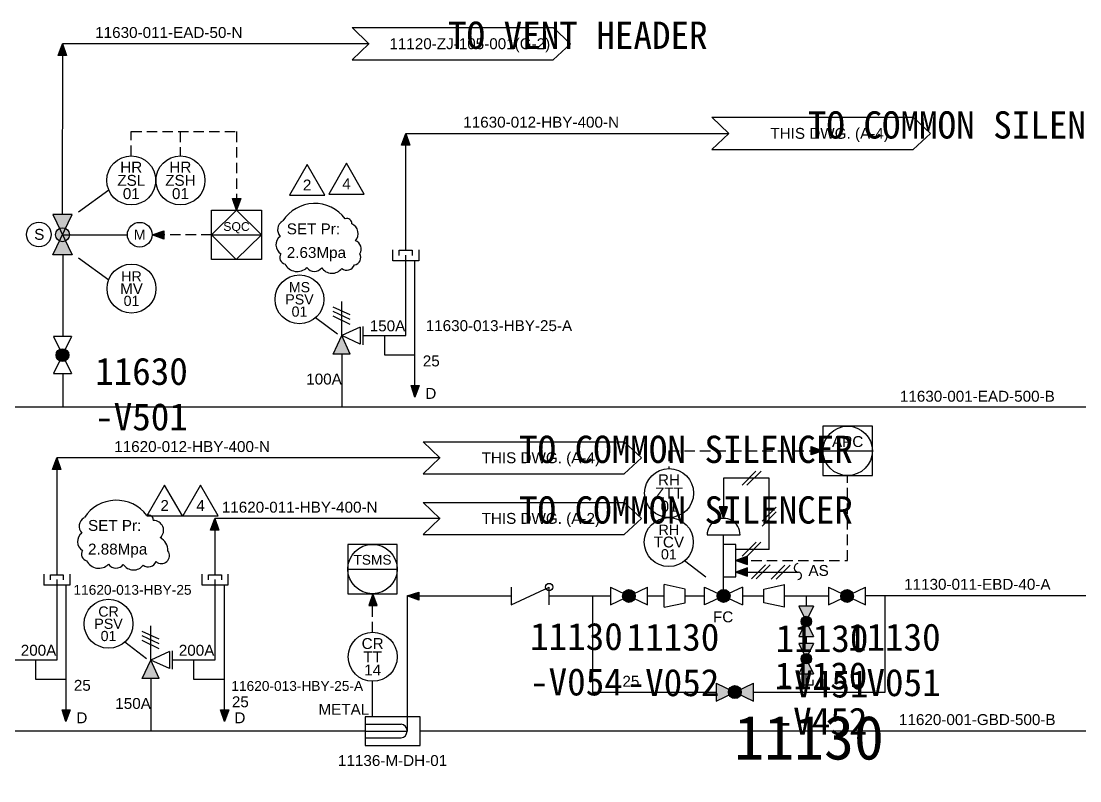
# Model space of a CAD drawing. Header units: millimetres. Extents: x 0 to 643, y 0 to 297.
# Drawn here: x 247.1 to 344.3, y 95.3 to 164.9 of the extents above; entities that cross this region are included whole.
import ezdxf
from ezdxf.enums import TextEntityAlignment as Align

# ---------------------------------------------------------------- set-up
doc = ezdxf.new("R2018")
doc.units = ezdxf.units.MM
doc.linetypes.add('HIDDEN2', pattern=[4.7625, 3.175, -1.5875])
for name, color, linetype in [('1_Valve', 7, 'Continuous'), ('2_Opc', 7, 'Continuous'), ('3_I&C', 7, 'Continuous'), ('4_Equipment', 7, 'Continuous'), ('5_Etc', 7, 'Continuous'), ('6_PIPE(기타)', 7, 'Continuous'), ('6_PIPE(물)', 5, 'Continuous'), ('6_PIPE(증기)', 1, 'Continuous'), ('7_REVISION', 7, 'Continuous')]:
    doc.layers.add(name, color=color, linetype=linetype)
doc.styles.get("Standard").update_dxf_attribs({"font": 'arial.ttf'})

# ---------------------------------------------------------------- blocks, each defined once
blk = doc.blocks.new('LOCAL INSTRUMENT_')
at = {"color": 0, "linetype": 'ByBlock', "ltscale": 0.1}
blk.add_circle((0, 0), 2.41, dxfattribs=at)
at = {"color": 0}
for tag, p in [('TAG01', (-0.01, 1.3)), ('TAG02', (0, 0)), ('TAG03', (0, -1.3))]:
    blk.add_attdef(tag, text='', height=1, dxfattribs=at).set_placement(p, align=Align.MIDDLE_CENTER)
blk = doc.blocks.new('INDICATE DISPLAY_')
at = {"color": 0}
blk.add_line((-2.43, 0), (2.43, 0), dxfattribs=at)
blk.add_lwpolyline([(2.43, 2.43), (-2.43, 2.43), (-2.43, -2.43), (2.43, -2.43)], close=True, dxfattribs=at)
blk.add_circle((0, 0), 2.43, dxfattribs=at)
for tag, p in [('TAG01', (0, 0.91)), ('TAG02', (0, -0.91))]:
    blk.add_attdef(tag, text='', height=1, dxfattribs=at).set_placement(p, align=Align.MIDDLE_CENTER)
blk = doc.blocks.new('*U30')
h = blk.add_hatch(color=0)
h.dxf.hatch_style = 1
h.paths.add_polyline_path([(0.776, -1.708), (0, 0), (-0.776, -1.708)])
at = {"color": 0}
for p, q in [((0, 0), (0, 3.143)), ((0.776, 1.902), (-0.776, 2.621)), ((0.776, 1.486), (-0.776, 2.205)), ((0.776, 1.031), (-0.776, 1.788)), ((-0.776, -1.708), (0, 0)), ((1.708, 0.776), (0, 0)), ((1.708, -0.776), (0, 0)), ((0.776, -1.708), (0, 0)), ((1.708, 0.776), (1.708, -0.776)), ((0.776, -1.708), (-0.776, -1.708))]:
    blk.add_line(p, q, dxfattribs=at)
blk.add_circle((-3.872, 3.323), 2.241, dxfattribs=at)
for tag, p in [('TAG01', (-3.872, 4.443)), ('TAG02', (-3.872, 3.323)), ('TAG03', (-3.872, 2.202))]:
    blk.add_attdef(tag, text='', height=0.932, dxfattribs=at).set_placement(p, align=Align.MIDDLE_CENTER)
blk = doc.blocks.new('REVISION')
at = {"color": 0, "lineweight": 25}
blk.add_lwpolyline([(1.8, 0), (0, 3.13), (-1.8, 0)], close=True, dxfattribs=at)
at = {"color": 0, "lineweight": -2}
blk.add_attdef('DESCRIPTION01', text='', height=1.04, dxfattribs=at).set_placement((0, 1.04), align=Align.MIDDLE_CENTER)
blk = doc.blocks.new('DIGITAL LOGIC CONTROLS_')
at = {"color": 0}
for p, q in [((-2.43, 0), (-4.85, -2.41)), ((0, -2.41), (-2.43, 0)), ((-4.85, -2.41), (-2.47, -4.81)), ((-4.85, -2.41), (0, -2.41)), ((-2.47, -4.81), (0, -2.41))]:
    blk.add_line(p, q, dxfattribs=at)
blk.add_lwpolyline([(-4.85, 0), (0, 0), (0, -4.81), (-4.85, -4.81)], close=True, dxfattribs=at)
blk.add_attdef('TAG01', text='', height=0.8, dxfattribs=at).set_placement((-2.43, -1.61), align=Align.MIDDLE_CENTER)
blk = doc.blocks.new('PROCESS LINE BREAK_')
at = {"color": 0, "linetype": 'ByBlock', "ltscale": 0.1}
for p, q in [((-9.9, 1.58), (9.9, 1.58)), ((-8.24, 0), (-9.9, 1.58)), ((11.6, 0), (9.9, 1.58)), ((-8.24, 0), (-9.9, -1.58)), ((11.6, 0), (9.9, -1.58)), ((-9.9, -1.58), (9.9, -1.58))]:
    blk.add_line(p, q, dxfattribs=at)
at = {"color": 0, "lineweight": 30, "flags": 104}
blk.add_attdef('DESCRIPTION02_', text='', height=1.2, dxfattribs=at).set_placement((0.83, 2.58), align=Align.BOTTOM_CENTER)
at = {"color": 0}
blk.add_attdef('DESCRIPTION01_', text='', height=1.2, dxfattribs=at).set_placement((1.68, 0), align=Align.MIDDLE_CENTER)
blk = doc.blocks.new('*U11')
at = {"color": 0}
for tag, p in [('TAG01', (5, 1.5)), ('DESCRIPTION01', (5, -2.068))]:
    blk.add_attdef(tag, text='', height=1, dxfattribs=at).set_placement(p, align=Align.MIDDLE_CENTER)
blk = doc.blocks.new('*U31')
h = blk.add_hatch(color=0)
h.dxf.hatch_style = 1
edge = h.paths.add_edge_path()
edge.add_arc((0, 0), 0.586, 0, 360)
at = {"color": 0, "linetype": 'ByBlock', "ltscale": 0.1}
for p, q in [((0.82, 1.699), (-0.82, 1.699)), ((0.82, 1.699), (-0.82, -1.699)), ((-0.82, 1.699), (0.82, -1.699)), ((-0.82, -1.699), (0.82, -1.699))]:
    blk.add_line(p, q, dxfattribs=at)
at = {"color": 0}
blk.add_circle((0, 0), 0.586, dxfattribs=at)
at = {"color": 0, "lineweight": 30, "flags": 106}
blk.add_attdef('TAG01', text='', height=1, dxfattribs=at).set_placement((0, -2), align=Align.MIDDLE_CENTER)
at = {"color": 0}
blk.add_attdef('DESCRIPTION01', text='', height=1, dxfattribs=at).set_placement((0, -3.5), align=Align.MIDDLE_CENTER)
blk = doc.blocks.new('*U8')
h = blk.add_hatch(color=0)
h.dxf.hatch_style = 1
edge = h.paths.add_edge_path()
edge.add_arc((0, 0), 0.586, 0, 360)
at = {"color": 0, "linetype": 'ByBlock', "ltscale": 0.1}
for p, q in [((0.82, 1.699), (-0.82, 1.699)), ((0.82, 1.699), (-0.82, -1.699)), ((-0.82, 1.699), (0.82, -1.699)), ((-0.82, -1.699), (0.82, -1.699))]:
    blk.add_line(p, q, dxfattribs=at)
at = {"color": 0}
blk.add_circle((0, 0), 0.586, dxfattribs=at)
at = {"color": 0, "lineweight": 30, "flags": 106}
blk.add_attdef('TAG01', text='', height=1, dxfattribs=at).set_placement((0, -2), align=Align.MIDDLE_CENTER)
at = {"color": 0}
blk.add_attdef('DESCRIPTION01', text='', height=1, dxfattribs=at).set_placement((0, -3.5), align=Align.MIDDLE_CENTER)
blk = doc.blocks.new('*U20')
at = {"color": 0, "linetype": 'ByBlock'}
for p, q in [((-2.5, -2.88), (-3.13, 0)), ((0, 0), (-3.13, 0)), ((0, 0), (-0.62, -2.88)), ((-0.62, -2.88), (-2.5, -2.88))]:
    blk.add_line(p, q, dxfattribs=at)
at = {"color": 0}
blk.add_attdef('DESCRIPTION01', text='', height=1, dxfattribs=at).set_placement((1.08, 1.74), align=Align.TOP_LEFT)
blk = doc.blocks.new('*U27')
h = blk.add_hatch(color=0)
h.dxf.hatch_style = 1
h.paths.add_polyline_path([(0, 0), (0.58, 0.27, 0.6373), (-0.58, 0.27)])
h.paths.add_polyline_path([(-0.58, 0.27, 0.109435), (-0.64, 0, 0.109435), (-0.58, -0.27), (0, 0)])
h.paths.add_polyline_path([(0, 0), (-0.58, -0.27, 0.6373), (0.58, -0.27)])
h.paths.add_polyline_path([(0.58, -0.27, 0.109435), (0.64, 0, 0.109435), (0.58, 0.27), (0, 0)])
at = {"color": 0}
for p, q in [((0, 0), (0, 6)), ((-1.87, -0.87), (-1.87, 0.87)), ((-1.87, 0.87), (1.87, -0.87)), ((1.87, 0.87), (-1.87, -0.87)), ((1.87, 0.87), (1.87, -0.87))]:
    blk.add_line(p, q, dxfattribs=at)
at = {"color": 0, "linetype": 'ByBlock'}
blk.add_lwpolyline([(-1.62, 6), (1.62, 6, 1.000163)], format="xyb", close=True, dxfattribs=at)
at = {"color": 0}
for centre, radius in [((-5.39, 5.3), 2.41), ((0, 0), 0.639)]:
    blk.add_circle(centre, radius, dxfattribs=at)
for tag, p in [('TAG01', (-5.39, 6.5)), ('TAG02', (-5.39, 5.3)), ('TAG03', (-5.39, 4.1)), ('DESCRIPTION01', (-0.05, -2.06))]:
    blk.add_attdef(tag, text='', height=1, dxfattribs=at).set_placement(p, align=Align.MIDDLE_CENTER)
blk = doc.blocks.new('*U9')
h = blk.add_hatch(color=0)
h.dxf.hatch_style = 1
h.paths.add_polyline_path([(-0.208, 0.432, -0.228749), (0.208, 0.432), (0.671, 1.39), (-0.671, 1.39)])
h = blk.add_hatch(color=0)
h.dxf.hatch_style = 1
edge = h.paths.add_edge_path()
edge.add_arc((0, 0), 0.479, 0, 360)
h = blk.add_hatch(color=0)
h.dxf.hatch_style = 1
h.paths.add_polyline_path([(0.671, -1.39), (0.208, -0.432, -0.228749), (-0.208, -0.432), (-0.671, -1.39)])
at = {"color": 0, "linetype": 'ByBlock', "ltscale": 0.1}
for p, q in [((0.671, 1.39), (-0.671, 1.39)), ((0.671, 1.39), (-0.671, -1.39)), ((-0.671, 1.39), (0.671, -1.39)), ((-0.671, -1.39), (0.671, -1.39))]:
    blk.add_line(p, q, dxfattribs=at)
at = {"color": 0}
blk.add_circle((0, 0), 0.479, dxfattribs=at)
at = {"color": 0, "lineweight": 30, "flags": 106}
blk.add_attdef('TAG01', text='', height=1, dxfattribs=at).set_placement((0, -2), align=Align.MIDDLE_CENTER)
at = {"color": 0}
blk.add_attdef('DESCRIPTION01', text='', height=1, dxfattribs=at).set_placement((0, -3.5), align=Align.MIDDLE_CENTER)
blk = doc.blocks.new('*U14')
h = blk.add_hatch(color=0)
h.dxf.hatch_style = 1
h.paths.add_polyline_path([(-0.256, 0.53, -0.228749), (0.256, 0.53), (0.824, 1.708), (-0.824, 1.708)])
h = blk.add_hatch(color=0)
h.dxf.hatch_style = 1
edge = h.paths.add_edge_path()
edge.add_arc((0, 0), 0.589, 0, 360)
h = blk.add_hatch(color=0)
h.dxf.hatch_style = 1
h.paths.add_polyline_path([(0.824, -1.708), (0.256, -0.53, -0.228749), (-0.256, -0.53), (-0.824, -1.708)])
at = {"color": 0, "linetype": 'ByBlock', "ltscale": 0.1}
for p, q in [((0.824, 1.708), (-0.824, 1.708)), ((0.824, 1.708), (-0.824, -1.708)), ((-0.824, 1.708), (0.824, -1.708)), ((-0.824, -1.708), (0.824, -1.708))]:
    blk.add_line(p, q, dxfattribs=at)
at = {"color": 0}
blk.add_circle((0, 0), 0.589, dxfattribs=at)
at = {"color": 0, "lineweight": 30, "flags": 106}
blk.add_attdef('TAG01', text='', height=1, dxfattribs=at).set_placement((0, -2), align=Align.MIDDLE_CENTER)
at = {"color": 0}
blk.add_attdef('DESCRIPTION01', text='', height=1, dxfattribs=at).set_placement((0, -3.5), align=Align.MIDDLE_CENTER)
blk = doc.blocks.new('DESUPERHEATER')
at = {"color": 0}
for p, q in [((5.044, 2.621), (0, 2.621)), ((0, 2.621), (0, 0)), ((0, 1.946), (3.296, 1.946)), ((5.044, 0), (5.044, 2.621)), ((0, 1.311), (3.852, 1.311)), ((3.852, 1.39), (3.847, 1.39)), ((0, 0.675), (3.296, 0.675)), ((0, 0), (5.044, 0))]:
    blk.add_line(p, q, dxfattribs=at)
blk.add_arc((3.212, 1.309), 0.64, 277.55145, 81.30181, dxfattribs=at)
blk.add_attdef('TAG01', text='', height=1, dxfattribs=at).set_placement((2.519, -1.394), align=Align.MIDDLE_CENTER)
blk = doc.blocks.new('*U46')
at = {"color": 0}
for p, q in [((-2.735, -2.13), (-2.735, -3.641)), ((-2.735, -3.641), (0.508, -2.13)), ((0.508, -3.641), (0.508, -2.13))]:
    blk.add_line(p, q, dxfattribs=at)
blk.add_circle((0.508, -2.13), 0.313, dxfattribs=at)
at = {"color": 0, "lineweight": 30, "flags": 104}
blk.add_attdef('TAG01', text='', height=1, dxfattribs=at).set_placement((-1.114, -4.885), align=Align.MIDDLE_CENTER)
at = {"color": 0}
blk.add_attdef('DESCRIPTION01', text='', height=1, dxfattribs=at).set_placement((-1.114, -6.885), align=Align.MIDDLE_CENTER)
blk = doc.blocks.new('*U48')
h = blk.add_hatch(color=0)
h.dxf.hatch_style = 1
h.paths.add_polyline_path([(-11.664, 6.962, -0.112916), (-11.387, 7.025, -0.112916), (-11.109, 6.962), (-10.492, 8.239), (-12.281, 8.239)])
h = blk.add_hatch(color=0)
h.dxf.hatch_style = 1
h.paths.add_polyline_path([(-11.109, 6.962), (-11.387, 6.387), (-11.109, 5.811, 0.627672)])
h.paths.add_polyline_path([(-11.109, 6.962, 0.112916), (-11.387, 7.025, 0.112916), (-11.664, 6.962), (-11.387, 6.387)])
h.paths.add_polyline_path([(-11.664, 5.811), (-11.387, 6.387), (-11.664, 6.962, 0.627672)])
h.paths.add_polyline_path([(-11.109, 5.811), (-11.387, 6.387), (-11.664, 5.811, 0.112916), (-11.387, 5.748, 0.112916)])
h = blk.add_hatch(color=0)
h.dxf.hatch_style = 1
h.paths.add_polyline_path([(-12.281, 4.534), (-10.492, 4.534), (-11.109, 5.811, -0.228749), (-11.664, 5.811)])
at = {"color": 0}
for p, q in [((-10.492, 8.239), (-12.281, 8.239)), ((-12.281, 4.534), (-10.492, 8.239)), ((-12.281, 8.239), (-10.492, 4.534)), ((-11.387, 6.387), (-5.429, 6.387)), ((-10.492, 4.534), (-12.281, 4.534))]:
    blk.add_line(p, q, dxfattribs=at)
for centre, radius in [((-11.387, 6.387), 0.639), ((-4.298, 6.387), 1.132), ((-5.052, 1.442), 2.244)]:
    blk.add_circle(centre, radius, dxfattribs=at)
at = {"color": 0, "insert": (-4.298, 6.387), "char_height": 0.933, "attachment_point": 5}
blk.add_mtext_dynamic_manual_height_columns('M', width=4.29954, gutter_width=4.663, heights=[0], dxfattribs=at)
at = {"color": 0}
for tag, height, p in [('TAG01', 0.933, (-5.052, 2.564)), ('TAG02', 0.933, (-5.052, 1.442)), ('TAG03', 0.933, (-5.052, 0.32)), ('DESCRIPTION01', 1, (-5.021, -2.022))]:
    blk.add_attdef(tag, text='', height=height, dxfattribs=at).set_placement(p, align=Align.MIDDLE_CENTER)

msp = doc.modelspace()

# ---------------------------------------------------------------- hatches: boundary and pattern name
at = {"layer": '1_Valve'}
h = msp.add_hatch(color=256, dxfattribs=at)
h.dxf.hatch_style = 1
h.paths.add_polyline_path([(311.182, 120.422), (311.579, 119.35), (311.937, 120.422)])
h = msp.add_hatch(color=256, dxfattribs=at)
h.dxf.hatch_style = 1
h.paths.add_polyline_path([(313.758, 115.875), (312.686, 115.478), (313.758, 115.12)])
h = msp.add_hatch(color=256, dxfattribs=at)
h.dxf.hatch_style = 1
h.paths.add_polyline_path([(313.758, 114.822), (312.686, 114.425), (313.758, 114.068)])
at = {"layer": '3_I&C'}
h = msp.add_hatch(color=256, dxfattribs=at)
h.dxf.hatch_style = 1
h.paths.add_polyline_path([(266.54, 148.701), (266.897, 147.629), (267.294, 148.701)])
h = msp.add_hatch(color=256, dxfattribs=at)
h.dxf.hatch_style = 1
h.paths.add_polyline_path([(260.225, 145.722), (259.153, 145.365), (260.225, 144.968)])
h = msp.add_hatch(color=256, dxfattribs=at)
h.dxf.hatch_style = 1
h.paths.add_polyline_path([(319.619, 125.189), (320.691, 125.546), (319.619, 125.944)])
h = msp.add_hatch(color=256, dxfattribs=at)
h.dxf.hatch_style = 1
h.paths.add_polyline_path([(279.787, 111.376), (279.39, 112.449), (279.032, 111.376)])
at = {"layer": '6_PIPE(기타)'}
h = msp.add_hatch(color=256, dxfattribs=at)
h.dxf.hatch_style = 1
h.paths.add_polyline_path([(282.783, 153.586), (282.426, 154.658), (282.029, 153.586)])
h = msp.add_hatch(color=256, dxfattribs=at)
h.dxf.hatch_style = 1
h.paths.add_polyline_path([(282.902, 131.544), (283.26, 130.472), (283.657, 131.544)])
h = msp.add_hatch(color=256, dxfattribs=at)
h.dxf.hatch_style = 1
h.paths.add_polyline_path([(250.773, 123.84), (250.416, 124.912), (250.019, 123.84)])
h = msp.add_hatch(color=256, dxfattribs=at)
h.dxf.hatch_style = 1
h.paths.add_polyline_path([(265.269, 118.28), (264.912, 119.352), (264.514, 118.28)])
h = msp.add_hatch(color=256, dxfattribs=at)
h.dxf.hatch_style = 1
h.paths.add_polyline_path([(250.892, 101.798), (251.25, 100.726), (251.647, 101.798)])
h = msp.add_hatch(color=256, dxfattribs=at)
h.dxf.hatch_style = 1
h.paths.add_polyline_path([(265.428, 101.798), (265.785, 100.726), (266.182, 101.798)])
at = {"layer": '6_PIPE(물)'}
h = msp.add_hatch(color=256, dxfattribs=at)
h.dxf.hatch_style = 1
h.paths.add_polyline_path([(283.617, 112.6), (282.545, 112.243), (283.617, 111.846)])
at = {"layer": '6_PIPE(증기)'}
h = msp.add_hatch(color=256, dxfattribs=at)
h.dxf.hatch_style = 1
h.paths.add_polyline_path([(251.289, 161.807), (250.932, 162.879), (250.535, 161.807)])

# ---------------------------------------------------------------- linework, layer by layer
at = {"layer": '1_Valve'}
for p, q in [((252.401, 143.26), (255.177, 141.238)), ((276.147, 136.239), (274.135, 137.738)), ((313.264, 122.41), (314.535, 123.681)), ((313.701, 122.41), (315.012, 123.681)), ((315.746, 123.044), (311.576, 123.044)), ((311.576, 123.044), (311.577, 119.351)), ((315.746, 116.491), (315.746, 123.044)), ((315.111, 119.113), (316.382, 120.383)), ((315.111, 118.636), (316.382, 119.947)), ((312.688, 116.968), (311.576, 116.968)), ((312.688, 113.989), (312.688, 116.968)), ((312.688, 116.532), (315.746, 116.532)), ((314.555, 117.168), (313.284, 115.897)), ((313.724, 115.9), (314.992, 117.168)), ((309.948, 113.95), (307.974, 115.45)), ((315.408, 115.081), (314.137, 113.811)), ((315.845, 115.081), (314.574, 113.811)), ((317.195, 115.062), (315.925, 113.791)), ((317.672, 115.062), (316.401, 113.791)), ((311.576, 113.989), (312.688, 113.989)), ((312.688, 114.426), (318.453, 114.426)), ((258.637, 106.484), (256.651, 107.993))]:
    msp.add_line(p, q, dxfattribs=at)
for points in [[(311.937, 120.422), (311.182, 120.422), (311.579, 119.35), (311.937, 120.422)], [(313.758, 115.12), (313.758, 115.875), (312.686, 115.478), (313.758, 115.12)], [(313.758, 114.068), (313.758, 114.822), (312.686, 114.425), (313.758, 114.068)]]:
    msp.add_lwpolyline(points, dxfattribs=at)
msp.add_circle((248.768, 145.385), 1.132, dxfattribs=at)
for centre, radius, start, end in [((318.448, 114.826), 0.398, 99.10442, 269.87211), ((318.388, 114.093), 0.339, 270.35263, 79.96481)]:
    msp.add_arc(centre, radius, start, end, dxfattribs=at)
at = {"layer": '3_I&C', "linetype": 'HIDDEN2', "ltscale": 0.3}
for p, q in [((257.247, 152.593), (257.247, 154.817)), ((257.247, 154.817), (266.897, 154.817)), ((261.734, 154.817), (261.734, 152.593)), ((266.897, 154.817), (266.897, 147.629)), ((264.614, 145.365), (259.153, 145.365)), ((306.552, 125.546), (320.691, 125.546)), ((306.552, 125.546), (306.552, 123.919)), ((322.935, 115.479), (322.935, 123.243)), ((312.688, 115.479), (322.935, 115.479)), ((279.368, 108.907), (279.368, 112.442))]:
    msp.add_line(p, q, dxfattribs=at)
at = {"layer": '3_I&C'}
for p, q in [((252.401, 147.47), (255.181, 149.495)), ((279.368, 101.163), (279.368, 104.419))]:
    msp.add_line(p, q, dxfattribs=at)
for points in [[(266.54, 148.701), (267.294, 148.701), (266.897, 147.629), (266.54, 148.701)], [(260.225, 145.722), (260.225, 144.968), (259.153, 145.365), (260.225, 145.722)], [(319.619, 125.189), (319.619, 125.944), (320.691, 125.546), (319.619, 125.189)], [(279.032, 111.376), (279.787, 111.376), (279.39, 112.449), (279.032, 111.376)]]:
    msp.add_lwpolyline(points, dxfattribs=at)
at = {"layer": '6_PIPE(기타)'}
for p, q in [((282.426, 143.935), (282.426, 154.658)), ((282.426, 154.658), (312.053, 154.658)), ((281.234, 142.982), (281.234, 143.975)), ((281.83, 143.459), (281.83, 143.935)), ((281.83, 143.935), (283.021, 143.935)), ((283.021, 143.935), (283.021, 143.459)), ((283.617, 143.975), (283.617, 142.982)), ((283.617, 142.982), (281.234, 142.982)), ((282.426, 136.112), (282.426, 143.498)), ((283.26, 130.472), (283.26, 142.982)), ((278.494, 136.946), (278.494, 135.278)), ((278.494, 136.112), (282.426, 136.112)), ((280.48, 136.112), (280.48, 134.364)), ((280.48, 134.364), (283.26, 134.364)), ((285.563, 124.912), (250.416, 124.912)), ((250.416, 124.912), (250.416, 114.189)), ((285.563, 119.352), (264.912, 119.352)), ((264.912, 119.352), (264.912, 114.189)), ((249.224, 114.229), (249.224, 113.236)), ((249.82, 113.712), (249.82, 114.189)), ((249.82, 114.189), (251.011, 114.189)), ((250.416, 113.752), (250.416, 106.365)), ((251.011, 114.189), (251.011, 113.712)), ((251.607, 114.229), (251.607, 113.236)), ((263.76, 113.236), (263.76, 114.229)), ((264.316, 113.712), (264.316, 114.189)), ((264.316, 114.189), (265.507, 114.189)), ((264.912, 113.752), (264.912, 106.365)), ((265.507, 114.189), (265.507, 113.712)), ((266.103, 114.229), (266.103, 113.236)), ((251.607, 113.236), (249.224, 113.236)), ((251.25, 113.236), (251.25, 100.726)), ((266.103, 113.236), (263.76, 113.236)), ((265.785, 100.726), (265.785, 113.236)), ((260.98, 107.199), (260.98, 105.531)), ((250.416, 106.365), (246.484, 106.365)), ((248.47, 106.365), (248.47, 104.618)), ((264.912, 106.365), (260.98, 106.365)), ((262.966, 106.365), (262.966, 104.618)), ((248.47, 104.618), (251.25, 104.618)), ((262.966, 104.618), (265.785, 104.618))]:
    msp.add_line(p, q, dxfattribs=at)
for points in [[(282.783, 153.586), (282.029, 153.586), (282.426, 154.658), (282.783, 153.586)], [(282.902, 131.544), (283.657, 131.544), (283.26, 130.472), (282.902, 131.544)], [(250.773, 123.84), (250.019, 123.84), (250.416, 124.912), (250.773, 123.84)], [(265.269, 118.28), (264.514, 118.28), (264.912, 119.352), (265.269, 118.28)], [(250.892, 101.798), (251.647, 101.798), (251.25, 100.726), (250.892, 101.798)], [(265.428, 101.798), (266.182, 101.798), (265.785, 100.726), (265.428, 101.798)]]:
    msp.add_lwpolyline(points, dxfattribs=at)
at = {"layer": '6_PIPE(물)'}
for p, q in [((282.545, 112.243), (282.545, 99.852)), ((282.545, 112.243), (292.076, 112.243)), ((295.571, 112.242), (301.191, 112.242)), ((299.543, 112.242), (299.543, 103.425)), ((306.135, 112.236), (304.59, 112.236)), ((308.042, 112.242), (309.829, 112.242)), ((313.324, 112.242), (315.27, 112.242)), ((317.176, 112.242), (321.204, 112.242)), ((319.162, 112.242), (319.162, 111.289)), ((372.896, 112.243), (324.603, 112.243)), ((326.39, 103.426), (326.39, 112.242)), ((319.162, 108.509), (319.162, 107.873)), ((319.162, 104.061), (319.162, 105.093)), ((318.526, 104.061), (318.526, 104.537)), ((319.758, 104.061), (318.526, 104.061)), ((319.758, 104.537), (319.758, 104.061)), ((299.543, 103.425), (310.901, 103.425)), ((314.317, 103.426), (326.39, 103.426))]:
    msp.add_line(p, q, dxfattribs=at)
msp.add_lwpolyline([(283.617, 112.6), (283.617, 111.846), (282.545, 112.243), (283.617, 112.6)], dxfattribs=at)
at = {"layer": '6_PIPE(증기)'}
for p, q in [((250.932, 162.879), (250.912, 147.217)), ((279.05, 162.879), (250.932, 162.879)), ((250.952, 143.513), (250.952, 136.032)), ((276.548, 134.364), (276.548, 129.559)), ((250.952, 132.577), (250.952, 129.559)), ((374.445, 129.559), (198.35, 129.559)), ((259.034, 104.618), (259.034, 99.852)), ((278.693, 99.852), (198.35, 99.852)), ((372.896, 99.852), (283.736, 99.852))]:
    msp.add_line(p, q, dxfattribs=at)
msp.add_lwpolyline([(251.289, 161.807), (250.535, 161.807), (250.932, 162.879), (251.289, 161.807)], dxfattribs=at)
at = {"layer": '7_REVISION'}
for centre, radius, start, end in [((274.078, 144.736), 3.489, 36.91835, 147.17632), ((277.025, 146.413), 0.447, 352.87472, 110.65841), ((271.588, 145.825), 0.923, 120.95091, 221.80081), ((277.084, 145.464), 0.973, 317.70775, 66.6925), ((271.481, 144.433), 0.97, 126.81363, 237.90308), ((277.549, 144.063), 0.789, 326.16078, 71.16958), ((271.484, 143.28), 0.616, 147.38709, 257.3877), ((277.6, 143.28), 0.695, 279.64596, 29.64659), ((272.474, 143.249), 1.26, 206.89324, 314.40055), ((274.035, 142.812), 0.823, 214.2458, 324.97298), ((275.654, 142.962), 1.132, 213.36548, 322.13865), ((277.01, 142.869), 0.758, 232.48137, 338.79781), ((255.876, 117.531), 3.489, 36.91835, 147.17632), ((258.824, 119.208), 0.447, 352.87472, 110.65841), ((253.386, 118.62), 0.923, 120.95091, 221.80081), ((259.319, 118.262), 0.892, 311.03814, 93.34355), ((253.279, 117.228), 0.97, 126.81363, 237.90308), ((259.216, 116.375), 1.396, 0.40427, 60.42777), ((253.283, 116.075), 0.616, 147.38709, 257.3877), ((260.005, 115.952), 0.746, 228.91087, 35.48235), ((254.272, 116.044), 1.26, 206.89324, 314.40055), ((255.833, 115.607), 0.823, 214.2458, 324.97298), ((257.453, 115.757), 1.132, 213.36548, 322.13865), ((258.808, 115.664), 0.758, 232.48137, 338.79781)]:
    msp.add_arc(centre, radius, start, end, dxfattribs=at)

# ---------------------------------------------------------------- block references
at = {"layer": '1_Valve'}
ref = msp.add_blockref('*U48', (262.318, 138.979), dxfattribs=at)
ref.add_attrib('TAG01', 'HR', dxfattribs={"layer": '0', "color": 0, "height": 0.9328}).set_placement((257.266, 141.543), align=Align.MIDDLE_CENTER)
ref.add_attrib('TAG02', 'MV', dxfattribs={"layer": '0', "color": 0, "height": 1}).set_placement((257.266, 140.421), align=Align.MIDDLE_CENTER)
ref.add_attrib('TAG03', '01', dxfattribs={"layer": '0', "color": 0, "height": 0.9328}).set_placement((257.266, 139.299), align=Align.MIDDLE_CENTER)
ref.add_attrib('DESCRIPTION01', 'S', dxfattribs={"layer": '0', "color": 0, "height": 1}).set_placement((248.805, 145.398), align=Align.MIDDLE_CENTER)
for name, p, values in [('*U30', (276.544, 136.113), {'TAG01': 'MS', 'TAG02': 'PSV', 'TAG03': '01'}), ('*U11', (315.288, 113.08), {'TAG01': 'AS'}), ('*U30', (259.03, 106.367), {'TAG01': 'CR', 'TAG02': 'PSV', 'TAG03': '01'})]:
    msp.add_blockref(name, p, dxfattribs=at).add_auto_attribs(values)
ref = msp.add_blockref('*U31', (250.932, 134.324), dxfattribs=at)
lines = msp.add_mtext('11630\\P-V501', dxfattribs={"layer": '0', "color": 0, "insert": (253.931, 134.092), "char_height": 2.5, "attachment_point": 1})
ref.add_attrib('TAG01', '', (253.931, 134.092), dxfattribs={"flags": 104}).embed_mtext(lines)
ref = msp.add_blockref('*U27', (311.576, 112.242), dxfattribs=dict(at, xscale=0.9328214466561867, yscale=0.9328214466561867, zscale=0.9328214466561867))
ref.add_attrib('TAG01', 'RH', dxfattribs={"layer": '0', "color": 0, "height": 0.9328}).set_placement((306.552, 118.308), align=Align.MIDDLE_CENTER)
ref.add_attrib('TAG02', 'TCV', dxfattribs={"layer": '0', "color": 0, "height": 1}).set_placement((306.552, 117.186), align=Align.MIDDLE_CENTER)
ref.add_attrib('TAG03', '01', dxfattribs={"layer": '0', "color": 0, "height": 0.9328}).set_placement((306.552, 116.064), align=Align.MIDDLE_CENTER)
ref.add_attrib('DESCRIPTION01', 'FC', dxfattribs={"layer": '0', "color": 0, "height": 1}).set_placement((311.531, 110.324), align=Align.MIDDLE_CENTER)
ref = msp.add_blockref('*U46', (295.024, 115.352), dxfattribs=dict(at, xscale=1.077625483031632, yscale=1.077625483031632, zscale=1.077625483031632))
lines = msp.add_mtext('11130\\P-V054', dxfattribs={"layer": '0', "color": 0, "insert": (293.824, 109.782), "char_height": 2.5, "attachment_point": 1})
ref.add_attrib('TAG01', '', (293.824, 109.782), dxfattribs={"flags": 104}).embed_mtext(lines)
ref = msp.add_blockref('*U8', (302.891, 112.236), dxfattribs=dict(at, rotation=90))
lines = msp.add_mtext('11130\\P-V052', dxfattribs={"layer": '0', "color": 0, "insert": (302.678, 109.72), "char_height": 2.5, "attachment_point": 1})
ref.add_attrib('TAG01', '', (302.678, 109.72), dxfattribs={"flags": 104}).embed_mtext(lines)
ref = msp.add_blockref('*U8', (322.903, 112.236), dxfattribs=dict(at, rotation=90))
lines = msp.add_mtext('11130\\P-V051', dxfattribs={"layer": '0', "color": 0, "insert": (322.98, 109.72), "char_height": 2.5, "attachment_point": 1})
ref.add_attrib('TAG01', '', (322.98, 109.72), dxfattribs={"flags": 104}).embed_mtext(lines)
ref = msp.add_blockref('*U9', (319.162, 109.899), dxfattribs=at)
lines = msp.add_mtext('11130\\P-V451', dxfattribs={"layer": '0', "color": 0, "insert": (316.354, 109.598), "char_height": 2.5, "attachment_point": 1})
ref.add_attrib('TAG01', '', (316.354, 109.598), dxfattribs={"flags": 104}).embed_mtext(lines)
ref = msp.add_blockref('*U9', (319.162, 106.483), dxfattribs=at)
lines = msp.add_mtext('11130\\P-V452', dxfattribs={"layer": '0', "color": 0, "insert": (316.255, 106.174), "char_height": 2.5, "attachment_point": 1})
ref.add_attrib('TAG01', '', (316.255, 106.174), dxfattribs={"flags": 104}).embed_mtext(lines)
ref = msp.add_blockref('*U14', (312.609, 103.425), dxfattribs=dict(at, rotation=90))
lines = msp.add_mtext('11130\\P-V053', dxfattribs={"layer": '0', "color": 0, "insert": (312.553, 101.274), "char_height": 4.0348, "attachment_point": 1})
ref.add_attrib('TAG01', '', (312.553, 101.274), dxfattribs={"flags": 104}).embed_mtext(lines)
at = {"layer": '2_Opc'}
ref = msp.add_blockref('PROCESS LINE BREAK_', (286.727, 162.879), dxfattribs=dict(at, xscale=0.9318872133403724, yscale=0.9318872133403724, zscale=0.9318872133403724))
ref.add_attrib('DESCRIPTION01_', '11120-ZJ-105-001(G-2)', dxfattribs={"layer": '0', "color": 0, "height": 1}).set_placement((288.294, 162.879), align=Align.MIDDLE_CENTER)
lines = msp.add_mtext('TO VENT HEADER', dxfattribs={"layer": '0', "color": 0, "insert": (286.3, 164.905), "char_height": 2.5, "attachment_point": 1})
ref.add_attrib('DESCRIPTION02_', '', (286.3, 164.905), dxfattribs={"flags": 104}).embed_mtext(lines)
ref = msp.add_blockref('PROCESS LINE BREAK_', (319.73, 154.658), dxfattribs=dict(at, xscale=0.9318872133403724, yscale=0.9318872133403724, zscale=0.9318872133403724))
ref.add_attrib('DESCRIPTION01_', 'THIS DWG. (A-4)', dxfattribs={"layer": '0', "color": 0, "height": 1}).set_placement((321.297, 154.658), align=Align.MIDDLE_CENTER)
lines = msp.add_mtext('TO COMMON SILENCER', dxfattribs={"layer": '0', "color": 0, "insert": (319.302, 156.684), "char_height": 2.5, "attachment_point": 1})
ref.add_attrib('DESCRIPTION02_', '', (319.302, 156.684), dxfattribs={"flags": 104}).embed_mtext(lines)
ref = msp.add_blockref('PROCESS LINE BREAK_', (293.24, 124.912), dxfattribs=dict(at, xscale=0.9318872133403724, yscale=0.9318872133403724, zscale=0.9318872133403724))
ref.add_attrib('DESCRIPTION01_', 'THIS DWG. (A-4)', dxfattribs={"layer": '0', "color": 0, "height": 1}).set_placement((294.808, 124.912), align=Align.MIDDLE_CENTER)
lines = msp.add_mtext('TO COMMON SILENCER', dxfattribs={"layer": '0', "color": 0, "insert": (292.813, 126.937), "char_height": 2.5, "attachment_point": 1})
ref.add_attrib('DESCRIPTION02_', '', (292.813, 126.937), dxfattribs={"flags": 104}).embed_mtext(lines)
ref = msp.add_blockref('PROCESS LINE BREAK_', (293.24, 119.352), dxfattribs=dict(at, xscale=0.9318872133403724, yscale=0.9318872133403724, zscale=0.9318872133403724))
ref.add_attrib('DESCRIPTION01_', 'THIS DWG. (A-2)', dxfattribs={"layer": '0', "color": 0, "height": 1}).set_placement((294.808, 119.352), align=Align.MIDDLE_CENTER)
lines = msp.add_mtext('TO COMMON SILENCER', dxfattribs={"layer": '0', "color": 0, "insert": (292.813, 121.377), "char_height": 2.5, "attachment_point": 1})
ref.add_attrib('DESCRIPTION02_', '', (292.813, 121.377), dxfattribs={"flags": 104}).embed_mtext(lines)
at = {"layer": '3_I&C'}
ref = msp.add_blockref('LOCAL INSTRUMENT_', (257.247, 150.349), dxfattribs=dict(at, xscale=0.9328066012362992, yscale=0.9328066012362992, zscale=0.9328066012362992))
ref.add_attrib('TAG01', 'HR', dxfattribs={"layer": '0', "color": 0, "height": 1}).set_placement((257.241, 151.564), align=Align.MIDDLE_CENTER)
ref.add_attrib('TAG02', 'ZSL', dxfattribs={"layer": '0', "color": 0, "height": 1}).set_placement((257.247, 150.349), align=Align.MIDDLE_CENTER)
ref.add_attrib('TAG03', '01', dxfattribs={"layer": '0', "color": 0, "height": 1}).set_placement((257.247, 149.134), align=Align.MIDDLE_CENTER)
ref = msp.add_blockref('LOCAL INSTRUMENT_', (261.754, 150.349), dxfattribs=dict(at, xscale=0.9328066012362992, yscale=0.9328066012362992, zscale=0.9328066012362992))
ref.add_attrib('TAG01', 'HR', dxfattribs={"layer": '0', "color": 0, "height": 1}).set_placement((261.749, 151.564), align=Align.MIDDLE_CENTER)
ref.add_attrib('TAG02', 'ZSH', dxfattribs={"layer": '0', "color": 0, "height": 1}).set_placement((261.754, 150.349), align=Align.MIDDLE_CENTER)
ref.add_attrib('TAG03', '01', dxfattribs={"layer": '0', "color": 0, "height": 1}).set_placement((261.754, 149.134), align=Align.MIDDLE_CENTER)
ref = msp.add_blockref('DIGITAL LOGIC CONTROLS_', (269.181, 147.629), dxfattribs=dict(at, xscale=0.9410613136604467, yscale=0.9410613136604467, zscale=0.9410613136604467))
ref.add_attrib('TAG01', 'SQC', dxfattribs={"layer": '0', "color": 0, "height": 0.8}).set_placement((266.897, 146.114), align=Align.MIDDLE_CENTER)
ref = msp.add_blockref('INDICATE DISPLAY_', (322.954, 125.546), dxfattribs=dict(at, xscale=0.9323980496620473, yscale=0.9323980496620473, zscale=0.9323980496620473))
ref.add_attrib('TAG01', 'APC', dxfattribs={"layer": '0', "color": 0, "height": 1}).set_placement((322.954, 126.398), align=Align.MIDDLE_CENTER)
ref = msp.add_blockref('LOCAL INSTRUMENT_', (306.572, 121.675), dxfattribs=dict(at, xscale=0.9328066012362992, yscale=0.9328066012362992, zscale=0.9328066012362992))
ref.add_attrib('TAG01', 'RH', dxfattribs={"layer": '0', "color": 0, "height": 1}).set_placement((306.567, 122.89), align=Align.MIDDLE_CENTER)
ref.add_attrib('TAG02', 'ZTT', dxfattribs={"layer": '0', "color": 0, "height": 1}).set_placement((306.572, 121.675), align=Align.MIDDLE_CENTER)
ref.add_attrib('TAG03', '01', dxfattribs={"layer": '0', "color": 0, "height": 1}).set_placement((306.572, 120.46), align=Align.MIDDLE_CENTER)
ref = msp.add_blockref('INDICATE DISPLAY_', (279.369, 114.704), dxfattribs=dict(at, xscale=0.9323980496620473, yscale=0.9323980496620473, zscale=0.9323980496620473))
ref.add_attrib('TAG01', 'TSMS', dxfattribs={"layer": '0', "color": 0, "height": 0.9}).set_placement((279.369, 115.556), align=Align.MIDDLE_CENTER)
ref = msp.add_blockref('LOCAL INSTRUMENT_', (279.388, 106.663), dxfattribs=dict(at, xscale=0.9328066012362992, yscale=0.9328066012362992, zscale=0.9328066012362992))
ref.add_attrib('TAG01', 'CR', dxfattribs={"layer": '0', "color": 0, "height": 1}).set_placement((279.382, 107.878), align=Align.MIDDLE_CENTER)
ref.add_attrib('TAG02', 'TT', dxfattribs={"layer": '0', "color": 0, "height": 1}).set_placement((279.388, 106.663), align=Align.MIDDLE_CENTER)
ref.add_attrib('TAG03', '14', dxfattribs={"layer": '0', "color": 0, "height": 1}).set_placement((279.388, 105.448), align=Align.MIDDLE_CENTER)
at = {"layer": '4_Equipment'}
msp.add_blockref('DESUPERHEATER', (278.693, 98.541), dxfattribs=at).add_auto_attribs({'TAG01': '11136-M-DH-01'})
at = {"layer": '5_Etc', "yscale": 0.6608530304390153, "zscale": 0.6608530304390153}
for p, xscale, rotation in [((306.135, 111.209), -0.6608530304390153, 90), ((317.176, 111.209), 0.6608530304390153, 270)]:
    msp.add_blockref('*U20', p, dxfattribs=dict(at, xscale=xscale, rotation=rotation))
at = {"layer": '6_PIPE(기타)'}
for p, values in [((289.84, 154.185), {'TAG01': '11630-012-HBY-400-N'}), ((285.968, 135.527), {'TAG01': '11630-013-HBY-25-A'}), ((257.825, 124.438), {'TAG01': '11620-012-HBY-400-N'}), ((267.693, 118.878), {'TAG01': '11620-011-HBY-400-N'})]:
    msp.add_blockref('*U11', p, dxfattribs=at).add_auto_attribs(values)
ref = msp.add_blockref('*U11', (252.358, 111.299), dxfattribs=at)
ref.add_attrib('TAG01', '11620-013-HBY-25', dxfattribs={"layer": '0', "color": 0, "height": 0.9}).set_placement((257.358, 112.799), align=Align.MIDDLE_CENTER)
ref = msp.add_blockref('*U11', (267.466, 102.486), dxfattribs=at)
ref.add_attrib('TAG01', '11620-013-HBY-25-A', dxfattribs={"layer": '0', "color": 0, "height": 0.9}).set_placement((272.466, 103.986), align=Align.MIDDLE_CENTER)
at = {"layer": '6_PIPE(물)'}
for p, values in [((329.85, 111.809), {'TAG01': '11130-011-EBD-40-A'}), ((298.071, 102.917), {'TAG01': '25'})]:
    msp.add_blockref('*U11', p, dxfattribs=at).add_auto_attribs(values)
at = {"layer": '6_PIPE(증기)'}
for p, values in [((255.69, 162.406), {'TAG01': '11630-011-EAD-50-N'}), ((329.85, 129.053), {'TAG01': '11630-001-EAD-500-B'}), ((329.845, 99.402), {'TAG01': '11620-001-GBD-500-B'})]:
    msp.add_blockref('*U11', p, dxfattribs=at).add_auto_attribs(values)
at = {"layer": '7_REVISION'}
ref = msp.add_blockref('REVISION', (273.371, 148.979), dxfattribs=dict(at, xscale=0.9021316474917782, yscale=0.9021316474917782, zscale=0.9021316474917782))
ref.add_attrib('DESCRIPTION01', '2', dxfattribs={"layer": '0', "color": 0, "lineweight": -2, "height": 1}).set_placement((273.371, 149.921), align=Align.MIDDLE_CENTER)
ref = msp.add_blockref('REVISION', (276.985, 149.098), dxfattribs=dict(at, xscale=0.9021316474917782, yscale=0.9021316474917782, zscale=0.9021316474917782))
ref.add_attrib('DESCRIPTION01', '4', dxfattribs={"layer": '0', "color": 0, "lineweight": -2, "height": 1}).set_placement((276.985, 150.041), align=Align.MIDDLE_CENTER)
ref = msp.add_blockref('REVISION', (260.305, 119.59), dxfattribs=dict(at, xscale=0.9021316474917782, yscale=0.9021316474917782, zscale=0.9021316474917782))
ref.add_attrib('DESCRIPTION01', '2', dxfattribs={"layer": '0', "color": 0, "lineweight": -2, "height": 1}).set_placement((260.305, 120.533), align=Align.MIDDLE_CENTER)
ref = msp.add_blockref('REVISION', (263.601, 119.59), dxfattribs=dict(at, xscale=0.9021316474917782, yscale=0.9021316474917782, zscale=0.9021316474917782))
ref.add_attrib('DESCRIPTION01', '4', dxfattribs={"layer": '0', "color": 0, "lineweight": -2, "height": 1}).set_placement((263.601, 120.533), align=Align.MIDDLE_CENTER)

# ---------------------------------------------------------------- texts
at = {"layer": '3_I&C', "insert": (274.413, 102.348), "char_height": 1, "attachment_point": 1}
msp.add_mtext_dynamic_manual_height_columns('METAL', width=5.26153, gutter_width=5, heights=[0], dxfattribs=at)
at = {"layer": '6_PIPE(기타)', "char_height": 1, "attachment_point": 1}
for s, insert in [('150A', (279.117, 137.506)), ('25', (283.985, 134.292)), ('D', (284.217, 131.313)), ('200A', (247.107, 107.76)), ('200A', (261.603, 107.76)), ('25', (251.975, 104.546)), ('25', (266.471, 103.037)), ('D', (252.207, 101.567)), ('D', (266.702, 101.567))]:
    msp.add_mtext_dynamic_manual_height_columns(s, width=5.26153, gutter_width=5, heights=[0], dxfattribs=dict(at, insert=insert))
at = {"layer": '6_PIPE(증기)', "char_height": 1, "attachment_point": 1}
for s, insert in [('100A', (273.294, 132.628)), ('150A', (255.78, 102.882))]:
    msp.add_mtext_dynamic_manual_height_columns(s, width=5.26153, gutter_width=5, heights=[0], dxfattribs=dict(at, insert=insert))
at = {"layer": '7_REVISION', "char_height": 1, "attachment_point": 1}
for s, insert in [('\\pxsm1.3;SET Pr:\\P2.63Mpa', (271.506, 146.401)), ('\\pxsm1.3;SET Pr:\\P2.88Mpa', (253.277, 119.207))]:
    msp.add_mtext_dynamic_manual_height_columns(s, width=16.50652, gutter_width=5, heights=[0], dxfattribs=dict(at, insert=insert))

doc.saveas('drawing.dxf')
